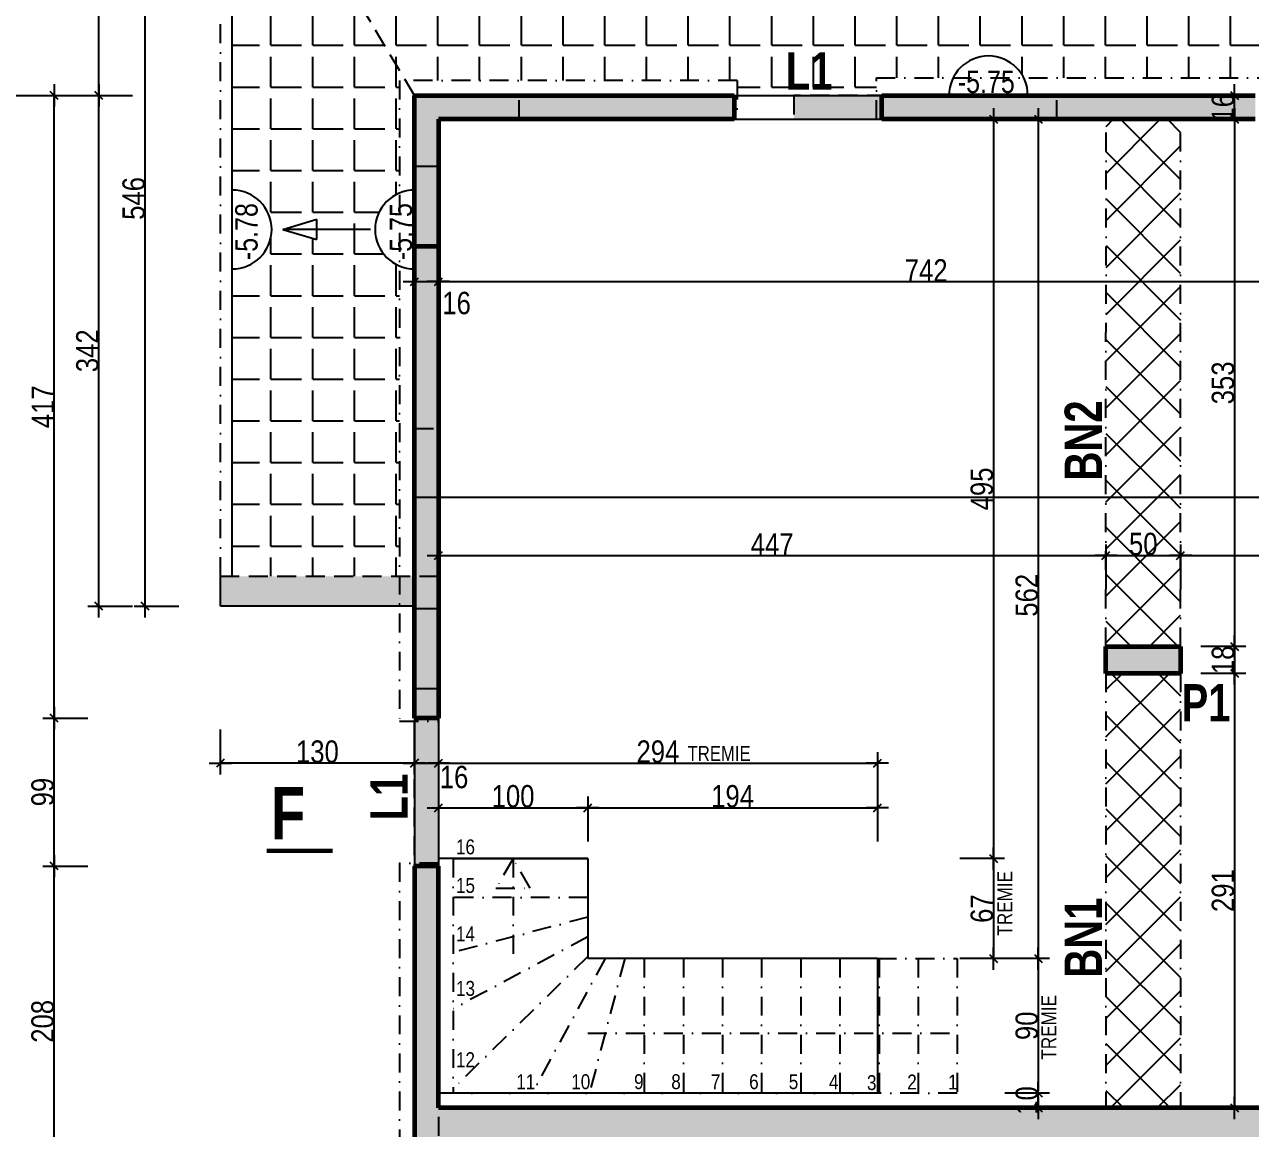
# Model space of a CAD drawing. Header units: centimetres. Extents: x 16433 to 114398, y -50094 to -12305.
# Drawn here: x 54933 to 55754, y -35315 to -34576 of the extents above; entities that cross this region are included whole.
import ezdxf
from ezdxf.enums import TextEntityAlignment as Align

# ---------------------------------------------------------------- set-up
doc = ezdxf.new("R2010")
doc.units = ezdxf.units.CM
doc.header["$LTSCALE"] = 0.5
doc.linetypes.add('CACHEX2', pattern=[19.05, 12.7, -6.35])
doc.linetypes.add('TIRETPTX2', pattern=[50.8, 25.4, -12.7, 0, -12.7])
doc.layers.get('DEFPOINTS').update_dxf_attribs({"linetype": 'CONTINUOUS'})
for name, color, linetype in [('01_cote_gen', 4, 'CONTINUOUS'), ('01_escalier int.', 2, 'TIRETPTX2'), ('01_isolant ext', 2, 'TIRETPTX2'), ('01_linteaux', 2, 'CONTINUOUS'), ('01_murs_sup', 2, 'CACHEX2'), ('01_poch_BN', 9, 'CONTINUOUS'), ('01_poch_murs', 253, 'CONTINUOUS'), ('01_poch_poteaux', 250, 'CONTINUOUS'), ('01_resv', 32, 'CONTINUOUS'), ('01_texte', 230, 'CONTINUOUS'), ('AA_COTES', 2, 'CONTINUOUS')]:
    doc.layers.add(name, color=color, linetype=linetype)
doc.layers.add('01_murs_coup', color=5, linetype='CONTINUOUS', lineweight=60)
doc.styles.add('ARIAL NA', font='ARIALN.TTF')
doc.styles.add('impact', font='impact.ttf')
doc.styles.add('MATTE_TXT', font='arial.ttf')
doc.styles.add('STYLE2', font='ARIALN.TTF')
doc.dimstyles.new('JB50', dxfattribs={"dimscale": 0.1, "dimtxt": 150, "dimasz": 15, "dimexe": 0.1, "dimexo": 0.1, "dimgap": 0.09, "dimtad": 1, "dimdec": 1, "dimdsep": 46, "dimtxsty": 'STYLE2', "dimblk1": 'BOND_G', "dimblk2": 'BOND_D', "dimsah": 1, "dimcen": 1.5, "dimdle": 0.01, "dimse1": 1, "dimse2": 1, "dimclrd": 4, "dimclre": 2, "dimclrt": 6, "dimazin": 2, "dimtfac": 2.333333, "dimtdec": 1, "dimtix": 1, "dimtmove": 2, "dimatfit": 3, "dimldrblk": 'BOND_G', "dimfxl": 1, "dimtolj": 1, "dimtzin": 0, "dimarcsym": 0})
pattern_1 = [(135, (10416.925, 1704.3274), (-11.2253202, 9e-16), [7.9375, -7.9375])]

# ---------------------------------------------------------------- blocks, each defined once
blk = doc.blocks.new('BOND_G')
at = {"layer": 'AA_COTES', "color": 0}
for p, q in [((0, -5), (0, 15)), ((5, 0), (-5, 0)), ((1.77, 1.77), (-1.77, -1.77))]:
    blk.add_line(p, q, dxfattribs=at)
blk = doc.blocks.new('BOND_D')
at = {"layer": 'AA_COTES', "color": 0}
for p, q in [((5, 0), (-5, 0)), ((-1.77, -1.77), (1.77, 1.77)), ((0, 5), (0, -15))]:
    blk.add_line(p, q, dxfattribs=at)
blk = doc.blocks.new('*D3170')
at = {"layer": '01_cote_gen', "color": 4, "lineweight": -2, "transparency": 16777216}
blk.add_line((55195.3, -34747.96), (55208.3, -34747.96), dxfattribs=at)
at = {"layer": 'DEFPOINTS', "color": 0}
for p in [(55193.8, -34658.2), (55209.8, -34658.2), (55209.8, -34747.96)]:
    blk.add_point(p, dxfattribs=at)
at = {"layer": '01_cote_gen', "color": 4, "lineweight": -2, "transparency": 16777216, "xscale": 1.5, "yscale": 1.5, "zscale": 1.5, "rotation": 180}
blk.add_blockref('BOND_G', (55193.8, -34747.96), dxfattribs=at)
at = {"layer": '01_cote_gen', "color": 4, "lineweight": -2, "transparency": 16777216, "xscale": 1.5, "yscale": 1.5, "zscale": 1.5}
blk.add_blockref('BOND_D', (55209.8, -34747.96), dxfattribs=at)
at = {"layer": '01_cote_gen', "color": 6, "transparency": 16777216, "insert": (55222, -34762.36), "char_height": 15, "attachment_point": 5, "style": 'STYLE2'}
blk.add_mtext('\\A1;16', dxfattribs=at)
blk = doc.blocks.new('*D3173')
at = {"layer": '01_cote_gen', "color": 4, "lineweight": -2, "transparency": 16777216}
blk.add_line((55211.3, -34747.96), (55950.3, -34747.96), dxfattribs=at)
at = {"layer": 'DEFPOINTS', "color": 0}
for p in [(55951.8, -34747.96), (55209.8, -34784.25), (55951.8, -34784.25)]:
    blk.add_point(p, dxfattribs=at)
at = {"layer": '01_cote_gen', "color": 4, "lineweight": -2, "transparency": 16777216, "xscale": 1.5, "yscale": 1.5, "zscale": 1.5, "rotation": 180}
blk.add_blockref('BOND_G', (55209.8, -34747.96), dxfattribs=at)
at = {"layer": '01_cote_gen', "color": 4, "lineweight": -2, "transparency": 16777216, "xscale": 1.5, "yscale": 1.5, "zscale": 1.5}
blk.add_blockref('BOND_D', (55951.8, -34747.96), dxfattribs=at)
at = {"layer": '01_cote_gen', "color": 6, "transparency": 16777216, "insert": (55536.44, -34740.42), "char_height": 15, "attachment_point": 5, "style": 'STYLE2'}
blk.add_mtext('\\A1;742', dxfattribs=at)
blk = doc.blocks.new('*D3185')
at = {"layer": '01_cote_gen', "color": 4, "lineweight": -2, "transparency": 16777216}
blk.add_line((54952.49, -35345.76), (54952.49, -35140.73), dxfattribs=at)
at = {"layer": 'DEFPOINTS', "color": 0}
for p in [(54952.49, -35139.23), (54976.99, -35139.23), (54976.99, -35347.26)]:
    blk.add_point(p, dxfattribs=at)
at = {"layer": '01_cote_gen', "color": 4, "lineweight": -2, "transparency": 16777216, "xscale": 1.5, "yscale": 1.5, "zscale": 1.5}
for name, p, rotation in [('BOND_D', (54952.49, -35139.23), 90), ('BOND_G', (54952.49, -35347.26), 270)]:
    blk.add_blockref(name, p, dxfattribs=dict(at, rotation=rotation))
at = {"layer": '01_cote_gen', "color": 6, "transparency": 16777216, "insert": (54944.83, -35243.24), "char_height": 15, "attachment_point": 5, "rotation": 90, "style": 'STYLE2'}
blk.add_mtext('\\A1;208', dxfattribs=at)
blk = doc.blocks.new('*D3186')
at = {"layer": '01_cote_gen', "color": 4, "lineweight": -2, "transparency": 16777216}
blk.add_line((54952.49, -35137.73), (54952.49, -35041.73), dxfattribs=at)
at = {"layer": 'DEFPOINTS', "color": 0}
for p in [(54952.49, -35040.23), (54974.99, -35040.23), (54974.99, -35139.23)]:
    blk.add_point(p, dxfattribs=at)
at = {"layer": '01_cote_gen', "color": 4, "lineweight": -2, "transparency": 16777216, "xscale": 1.5, "yscale": 1.5, "zscale": 1.5}
for name, p, rotation in [('BOND_D', (54952.49, -35040.23), 90), ('BOND_G', (54952.49, -35139.23), 270)]:
    blk.add_blockref(name, p, dxfattribs=dict(at, rotation=rotation))
at = {"layer": '01_cote_gen', "color": 6, "transparency": 16777216, "insert": (54944.83, -35089.73), "char_height": 15, "attachment_point": 5, "rotation": 90, "style": 'STYLE2'}
blk.add_mtext('\\A1;99', dxfattribs=at)
blk = doc.blocks.new('*D3187')
at = {"layer": '01_cote_gen', "color": 4, "lineweight": -2, "transparency": 16777216}
blk.add_line((54952.49, -35038.73), (54952.49, -34624.73), dxfattribs=at)
at = {"layer": 'DEFPOINTS', "color": 0}
for p in [(54952.49, -34623.23), (54956.23, -34623.23), (54974.99, -35040.23)]:
    blk.add_point(p, dxfattribs=at)
at = {"layer": '01_cote_gen', "color": 4, "lineweight": -2, "transparency": 16777216, "xscale": 1.5, "yscale": 1.5, "zscale": 1.5}
for name, p, rotation in [('BOND_D', (54952.49, -34623.23), 90), ('BOND_G', (54952.49, -35040.23), 270)]:
    blk.add_blockref(name, p, dxfattribs=dict(at, rotation=rotation))
at = {"layer": '01_cote_gen', "color": 6, "transparency": 16777216, "insert": (54944.96, -34831.73), "char_height": 15, "attachment_point": 5, "rotation": 90, "style": 'STYLE2'}
blk.add_mtext('\\A1;417', dxfattribs=at)
blk = doc.blocks.new('*D3188')
at = {"layer": '01_cote_gen', "color": 4, "lineweight": -2, "transparency": 16777216}
blk.add_line((54923.26, -35644.73), (54923.26, -34624.73), dxfattribs=at)
at = {"layer": 'DEFPOINTS', "color": 0}
for p in [(54923.26, -34623.23), (54948.23, -34623.23), (54966.99, -35646.23)]:
    blk.add_point(p, dxfattribs=at)
at = {"layer": '01_cote_gen', "color": 4, "lineweight": -2, "transparency": 16777216, "xscale": 1.5, "yscale": 1.5, "zscale": 1.5}
for name, p, rotation in [('BOND_D', (54923.26, -34623.23), 90), ('BOND_G', (54923.26, -35646.23), 270)]:
    blk.add_blockref(name, p, dxfattribs=dict(at, rotation=rotation))
at = {"layer": '01_cote_gen', "color": 6, "transparency": 16777216, "insert": (54915.59, -35134.73), "char_height": 15, "attachment_point": 5, "rotation": 90, "style": 'STYLE2'}
blk.add_mtext('\\A1;1023', dxfattribs=at)
blk = doc.blocks.new('*D3195')
at = {"layer": '01_cote_gen', "color": 4, "lineweight": -2, "transparency": 16777216}
blk.add_line((55211.3, -34931.38), (55655.3, -34931.38), dxfattribs=at)
at = {"layer": 'DEFPOINTS', "color": 0}
for p in [(55209.8, -34934.27), (55656.8, -34931.38), (55656.8, -34992.22)]:
    blk.add_point(p, dxfattribs=at)
at = {"layer": '01_cote_gen', "color": 4, "lineweight": -2, "transparency": 16777216, "xscale": 1.5, "yscale": 1.5, "zscale": 1.5, "rotation": 180}
blk.add_blockref('BOND_G', (55209.8, -34931.38), dxfattribs=at)
at = {"layer": '01_cote_gen', "color": 4, "lineweight": -2, "transparency": 16777216, "xscale": 1.5, "yscale": 1.5, "zscale": 1.5}
blk.add_blockref('BOND_D', (55656.8, -34931.38), dxfattribs=at)
at = {"layer": '01_cote_gen', "color": 6, "transparency": 16777216, "insert": (55433.3, -34923.87), "char_height": 15, "attachment_point": 5, "style": 'STYLE2'}
blk.add_mtext('\\A1;447', dxfattribs=at)
blk = doc.blocks.new('*D3196')
at = {"layer": '01_cote_gen', "color": 4, "lineweight": -2, "transparency": 16777216}
blk.add_line((55658.3, -34931.38), (55705.3, -34931.38), dxfattribs=at)
at = {"layer": 'DEFPOINTS', "color": 0}
for p in [(55656.8, -34938.88), (55706.8, -34931.38), (55706.8, -34992.22)]:
    blk.add_point(p, dxfattribs=at)
at = {"layer": '01_cote_gen', "color": 4, "lineweight": -2, "transparency": 16777216, "xscale": 1.5, "yscale": 1.5, "zscale": 1.5, "rotation": 180}
blk.add_blockref('BOND_G', (55656.8, -34931.38), dxfattribs=at)
at = {"layer": '01_cote_gen', "color": 4, "lineweight": -2, "transparency": 16777216, "xscale": 1.5, "yscale": 1.5, "zscale": 1.5}
blk.add_blockref('BOND_D', (55706.8, -34931.38), dxfattribs=at)
at = {"layer": '01_cote_gen', "color": 6, "transparency": 16777216, "insert": (55681.8, -34923.71), "char_height": 15, "attachment_point": 5, "style": 'STYLE2'}
blk.add_mtext('\\A1;50', dxfattribs=at)
blk = doc.blocks.new('*D3197')
at = {"layer": '01_cote_gen', "color": 4, "lineweight": -2, "transparency": 16777216}
blk.add_line((55708.3, -34931.38), (55950.3, -34931.38), dxfattribs=at)
at = {"layer": 'DEFPOINTS', "color": 0}
for p in [(55951.8, -34931.38), (55706.8, -34953.88), (55951.8, -34953.88)]:
    blk.add_point(p, dxfattribs=at)
at = {"layer": '01_cote_gen', "color": 4, "lineweight": -2, "transparency": 16777216, "xscale": 1.5, "yscale": 1.5, "zscale": 1.5, "rotation": 180}
blk.add_blockref('BOND_G', (55706.8, -34931.38), dxfattribs=at)
at = {"layer": '01_cote_gen', "color": 4, "lineweight": -2, "transparency": 16777216, "xscale": 1.5, "yscale": 1.5, "zscale": 1.5}
blk.add_blockref('BOND_D', (55951.8, -34931.38), dxfattribs=at)
at = {"layer": '01_cote_gen', "color": 6, "transparency": 16777216, "insert": (55829.3, -34923.71), "char_height": 15, "attachment_point": 5, "style": 'STYLE2'}
blk.add_mtext('\\A1;245', dxfattribs=at)
blk = doc.blocks.new('*D3201')
at = {"layer": '01_cote_gen', "color": 4, "lineweight": -2, "transparency": 16777216}
blk.add_line((55742.91, -34640.73), (55742.91, -34990.72), dxfattribs=at)
at = {"layer": 'DEFPOINTS', "color": 0}
for p in [(55721.44, -34639.23), (55706.8, -34992.22), (55742.91, -34992.22)]:
    blk.add_point(p, dxfattribs=at)
at = {"layer": '01_cote_gen', "color": 4, "lineweight": -2, "transparency": 16777216, "xscale": 1.5, "yscale": 1.5, "zscale": 1.5}
for name, p, rotation in [('BOND_G', (55742.91, -34639.23), 90), ('BOND_D', (55742.91, -34992.22), 270)]:
    blk.add_blockref(name, p, dxfattribs=dict(at, rotation=rotation))
at = {"layer": '01_cote_gen', "color": 6, "transparency": 16777216, "insert": (55735.24, -34815.73), "char_height": 15, "attachment_point": 5, "rotation": 90, "style": 'STYLE2'}
blk.add_mtext('\\A1;353', dxfattribs=at)
blk = doc.blocks.new('*D3202')
at = {"layer": '01_cote_gen', "color": 4, "lineweight": -2, "transparency": 16777216}
blk.add_line((55742.91, -34993.72), (55742.91, -35008.72), dxfattribs=at)
at = {"layer": 'DEFPOINTS', "color": 0}
for p in [(55720.41, -34992.22), (55706.8, -35010.22), (55742.91, -35010.22)]:
    blk.add_point(p, dxfattribs=at)
at = {"layer": '01_cote_gen', "color": 4, "lineweight": -2, "transparency": 16777216, "xscale": 1.5, "yscale": 1.5, "zscale": 1.5}
for name, p, rotation in [('BOND_G', (55742.91, -34992.22), 90), ('BOND_D', (55742.91, -35010.22), 270)]:
    blk.add_blockref(name, p, dxfattribs=dict(at, rotation=rotation))
at = {"layer": '01_cote_gen', "color": 6, "transparency": 16777216, "insert": (55735.24, -35001.22), "char_height": 15, "attachment_point": 5, "rotation": 90, "style": 'STYLE2'}
blk.add_mtext('\\A1;18', dxfattribs=at)
blk = doc.blocks.new('*D3203')
at = {"layer": '01_cote_gen', "color": 4, "lineweight": -2, "transparency": 16777216}
blk.add_line((55742.91, -35011.72), (55742.91, -35299.73), dxfattribs=at)
at = {"layer": 'DEFPOINTS', "color": 0}
for p in [(55706.8, -35010.22), (55706.8, -35301.23), (55742.91, -35301.23)]:
    blk.add_point(p, dxfattribs=at)
at = {"layer": '01_cote_gen', "color": 4, "lineweight": -2, "transparency": 16777216, "xscale": 1.5, "yscale": 1.5, "zscale": 1.5}
for name, p, rotation in [('BOND_G', (55742.91, -35010.22), 90), ('BOND_D', (55742.91, -35301.23), 270)]:
    blk.add_blockref(name, p, dxfattribs=dict(at, rotation=rotation))
at = {"layer": '01_cote_gen', "color": 6, "transparency": 16777216, "insert": (55735.24, -35155.73), "char_height": 15, "attachment_point": 5, "rotation": 90, "style": 'STYLE2'}
blk.add_mtext('\\A1;291', dxfattribs=at)
blk = doc.blocks.new('*D3434')
at = {"layer": '01_cote_gen', "color": 4, "lineweight": -2, "transparency": 16777216}
blk.add_line((55013.51, -34963.73), (55013.51, -34420.73), dxfattribs=at)
at = {"layer": 'DEFPOINTS', "color": 0}
for p in [(55013.51, -34419.23), (55079.29, -34419.23), (55071.29, -34965.23)]:
    blk.add_point(p, dxfattribs=at)
at = {"layer": '01_cote_gen', "color": 4, "lineweight": -2, "transparency": 16777216, "xscale": 1.5, "yscale": 1.5, "zscale": 1.5}
for name, p, rotation in [('BOND_D', (55013.51, -34419.23), 90), ('BOND_G', (55013.51, -34965.23), 270)]:
    blk.add_blockref(name, p, dxfattribs=dict(at, rotation=rotation))
at = {"layer": '01_cote_gen', "color": 6, "transparency": 16777216, "insert": (55005.84, -34692.23), "char_height": 15, "attachment_point": 5, "rotation": 90, "style": 'STYLE2'}
blk.add_mtext('\\A1;546', dxfattribs=at)
blk = doc.blocks.new('*D3435')
at = {"layer": '01_cote_gen', "color": 4, "lineweight": -2, "transparency": 16777216}
blk.add_line((54982.49, -34963.73), (54982.49, -34624.73), dxfattribs=at)
at = {"layer": 'DEFPOINTS', "color": 0}
for p in [(54982.49, -34623.23), (55013.51, -34623.23), (55009.64, -34965.23)]:
    blk.add_point(p, dxfattribs=at)
at = {"layer": '01_cote_gen', "color": 4, "lineweight": -2, "transparency": 16777216, "xscale": 1.5, "yscale": 1.5, "zscale": 1.5}
for name, p, rotation in [('BOND_D', (54982.49, -34623.23), 90), ('BOND_G', (54982.49, -34965.23), 270)]:
    blk.add_blockref(name, p, dxfattribs=dict(at, rotation=rotation))
at = {"layer": '01_cote_gen', "color": 6, "transparency": 16777216, "insert": (54974.83, -34794.23), "char_height": 15, "attachment_point": 5, "rotation": 90, "style": 'STYLE2'}
blk.add_mtext('\\A1;342', dxfattribs=at)
blk = doc.blocks.new('*D3436')
at = {"layer": '01_cote_gen', "color": 4, "lineweight": -2, "transparency": 16777216}
blk.add_line((54982.49, -34621.73), (54982.49, -34420.73), dxfattribs=at)
at = {"layer": 'DEFPOINTS', "color": 0}
for p in [(54982.49, -34419.23), (55036.01, -34419.23), (54989.99, -34623.23)]:
    blk.add_point(p, dxfattribs=at)
at = {"layer": '01_cote_gen', "color": 4, "lineweight": -2, "transparency": 16777216, "xscale": 1.5, "yscale": 1.5, "zscale": 1.5}
for name, p, rotation in [('BOND_D', (54982.49, -34419.23), 90), ('BOND_G', (54982.49, -34623.23), 270)]:
    blk.add_blockref(name, p, dxfattribs=dict(at, rotation=rotation))
at = {"layer": '01_cote_gen', "color": 6, "transparency": 16777216, "insert": (54974.83, -34521.23), "char_height": 15, "attachment_point": 5, "rotation": 90, "style": 'STYLE2'}
blk.add_mtext('\\A1;204', dxfattribs=at)
blk = doc.blocks.new('*D3543')
at = {"layer": '01_cote_gen', "color": 4, "lineweight": -2, "transparency": 16777216}
for p, q in [((55742.91, -34621.73), (55742.91, -34620.23)), ((55742.91, -34639.23), (55742.91, -34623.23)), ((55742.91, -34640.73), (55742.91, -34642.23))]:
    blk.add_line(p, q, dxfattribs=at)
at = {"layer": 'DEFPOINTS', "color": 0}
for p in [(55742.91, -34623.23), (55750.41, -34623.23), (55750.41, -34639.23)]:
    blk.add_point(p, dxfattribs=at)
at = {"layer": '01_cote_gen', "color": 4, "lineweight": -2, "transparency": 16777216, "xscale": 1.5, "yscale": 1.5, "zscale": 1.5}
for name, p, rotation in [('BOND_D', (55742.91, -34623.23), 270), ('BOND_G', (55742.91, -34639.23), 90)]:
    blk.add_blockref(name, p, dxfattribs=dict(at, rotation=rotation))
at = {"layer": '01_cote_gen', "color": 6, "transparency": 16777216, "insert": (55735.24, -34631.23), "char_height": 15, "attachment_point": 5, "rotation": 90, "style": 'STYLE2'}
blk.add_mtext('\\A1;16', dxfattribs=at)
blk = doc.blocks.new('*D3590')
at = {"layer": '01_cote_gen', "color": 4, "lineweight": -2, "ltscale": 2, "transparency": 16777216}
blk.add_line((55611.53, -34640.73), (55611.53, -35199.73), dxfattribs=at)
at = {"layer": 'DEFPOINTS', "color": 0, "ltscale": 2}
for p in [(55578.55, -34639.23), (55557.26, -35201.23), (55611.53, -35201.23)]:
    blk.add_point(p, dxfattribs=at)
at = {"layer": '01_cote_gen', "color": 4, "lineweight": -2, "ltscale": 2, "transparency": 16777216, "xscale": 1.5, "yscale": 1.5, "zscale": 1.5}
for name, p, rotation in [('BOND_G', (55611.53, -34639.23), 90), ('BOND_D', (55611.53, -35201.23), 270)]:
    blk.add_blockref(name, p, dxfattribs=dict(at, rotation=rotation))
at = {"layer": '01_cote_gen', "color": 6, "ltscale": 2, "transparency": 16777216, "insert": (55603.86, -34957.95), "char_height": 15, "attachment_point": 5, "rotation": 90, "style": 'STYLE2'}
blk.add_mtext('\\A1;562', dxfattribs=at)
blk = doc.blocks.new('*D3591')
at = {"layer": '01_cote_gen', "color": 4, "lineweight": -2, "ltscale": 2, "transparency": 16777216}
blk.add_line((55611.53, -35202.73), (55611.53, -35289.73), dxfattribs=at)
at = {"layer": 'DEFPOINTS', "color": 0, "ltscale": 2}
for p in [(55594.91, -35201.23), (55557.26, -35291.23), (55611.53, -35291.23)]:
    blk.add_point(p, dxfattribs=at)
at = {"layer": '01_cote_gen', "color": 4, "lineweight": -2, "ltscale": 2, "transparency": 16777216, "xscale": 1.5, "yscale": 1.5, "zscale": 1.5}
for name, p, rotation in [('BOND_G', (55611.53, -35201.23), 90), ('BOND_D', (55611.53, -35291.23), 270)]:
    blk.add_blockref(name, p, dxfattribs=dict(at, rotation=rotation))
at = {"layer": '01_cote_gen', "color": 6, "ltscale": 2, "transparency": 16777216, "insert": (55603.86, -35246.23), "char_height": 15, "attachment_point": 5, "rotation": 90, "style": 'STYLE2'}
blk.add_mtext('\\A1;90', dxfattribs=at)
blk = doc.blocks.new('*D3592')
at = {"layer": '01_cote_gen', "color": 4, "lineweight": -2, "ltscale": 2, "transparency": 16777216}
blk.add_line((55211.3, -35100.3), (55308.3, -35100.3), dxfattribs=at)
at = {"layer": 'DEFPOINTS', "color": 0, "ltscale": 2}
for p in [(55309.8, -35100.3), (55209.8, -35110.03), (55309.8, -35134.27)]:
    blk.add_point(p, dxfattribs=at)
at = {"layer": '01_cote_gen', "color": 4, "lineweight": -2, "ltscale": 2, "transparency": 16777216, "xscale": 1.5, "yscale": 1.5, "zscale": 1.5, "rotation": 180}
blk.add_blockref('BOND_G', (55209.8, -35100.3), dxfattribs=at)
at = {"layer": '01_cote_gen', "color": 4, "lineweight": -2, "ltscale": 2, "transparency": 16777216, "xscale": 1.5, "yscale": 1.5, "zscale": 1.5}
blk.add_blockref('BOND_D', (55309.8, -35100.3), dxfattribs=at)
at = {"layer": '01_cote_gen', "color": 6, "ltscale": 2, "transparency": 16777216, "insert": (55259.8, -35092.64), "char_height": 15, "attachment_point": 5, "style": 'STYLE2'}
blk.add_mtext('\\A1;100', dxfattribs=at)
blk = doc.blocks.new('*D3593')
at = {"layer": '01_cote_gen', "color": 4, "lineweight": -2, "ltscale": 2, "transparency": 16777216}
blk.add_line((55311.3, -35100.3), (55502.3, -35100.3), dxfattribs=at)
at = {"layer": 'DEFPOINTS', "color": 0, "ltscale": 2}
for p in [(55503.8, -35100.3), (55309.8, -35107.8), (55503.8, -35201.23)]:
    blk.add_point(p, dxfattribs=at)
at = {"layer": '01_cote_gen', "color": 4, "lineweight": -2, "ltscale": 2, "transparency": 16777216, "xscale": 1.5, "yscale": 1.5, "zscale": 1.5, "rotation": 180}
blk.add_blockref('BOND_G', (55309.8, -35100.3), dxfattribs=at)
at = {"layer": '01_cote_gen', "color": 4, "lineweight": -2, "ltscale": 2, "transparency": 16777216, "xscale": 1.5, "yscale": 1.5, "zscale": 1.5}
blk.add_blockref('BOND_D', (55503.8, -35100.3), dxfattribs=at)
at = {"layer": '01_cote_gen', "color": 6, "ltscale": 2, "transparency": 16777216, "insert": (55406.8, -35092.64), "char_height": 15, "attachment_point": 5, "style": 'STYLE2'}
blk.add_mtext('\\A1;194', dxfattribs=at)
blk = doc.blocks.new('*D3594')
at = {"layer": '01_cote_gen', "color": 4, "lineweight": -2, "ltscale": 2, "transparency": 16777216}
blk.add_line((55211.3, -35070.42), (55502.3, -35070.42), dxfattribs=at)
at = {"layer": 'DEFPOINTS', "color": 0, "ltscale": 2}
for p in [(55503.8, -35070.42), (55209.8, -35111.42), (55503.8, -35114.9)]:
    blk.add_point(p, dxfattribs=at)
at = {"layer": '01_cote_gen', "color": 4, "lineweight": -2, "ltscale": 2, "transparency": 16777216, "xscale": 1.5, "yscale": 1.5, "zscale": 1.5, "rotation": 180}
blk.add_blockref('BOND_G', (55209.8, -35070.42), dxfattribs=at)
at = {"layer": '01_cote_gen', "color": 4, "lineweight": -2, "ltscale": 2, "transparency": 16777216, "xscale": 1.5, "yscale": 1.5, "zscale": 1.5}
blk.add_blockref('BOND_D', (55503.8, -35070.42), dxfattribs=at)
at = {"layer": '01_cote_gen', "color": 6, "ltscale": 2, "transparency": 16777216, "insert": (55356.8, -35062.75), "char_height": 15, "attachment_point": 5, "style": 'STYLE2'}
blk.add_mtext('\\A1;294', dxfattribs=at)
blk = doc.blocks.new('*D3595')
at = {"layer": '01_cote_gen', "color": 4, "lineweight": -2, "ltscale": 2, "transparency": 16777216}
for p, q in [((55611.53, -35289.73), (55611.53, -35288.23)), ((55611.53, -35301.23), (55611.53, -35291.23)), ((55611.53, -35302.73), (55611.53, -35304.23))]:
    blk.add_line(p, q, dxfattribs=at)
at = {"layer": 'DEFPOINTS', "color": 0, "ltscale": 2}
for p in [(55594.7, -35291.23), (55611.53, -35291.23), (55594.7, -35301.23)]:
    blk.add_point(p, dxfattribs=at)
at = {"layer": '01_cote_gen', "color": 4, "lineweight": -2, "ltscale": 2, "transparency": 16777216, "xscale": 1.5, "yscale": 1.5, "zscale": 1.5}
for name, p, rotation in [('BOND_D', (55611.53, -35291.23), 270), ('BOND_G', (55611.53, -35301.23), 90)]:
    blk.add_blockref(name, p, dxfattribs=dict(at, rotation=rotation))
at = {"layer": '01_cote_gen', "color": 6, "ltscale": 2, "transparency": 16777216, "insert": (55603.86, -35296.23), "char_height": 15, "attachment_point": 5, "rotation": 90, "style": 'STYLE2'}
blk.add_mtext('\\A1;10', dxfattribs=at)
blk = doc.blocks.new('*D3596')
at = {"layer": '01_cote_gen', "color": 4, "lineweight": -2, "ltscale": 2, "transparency": 16777216}
blk.add_line((55581.44, -35135.77), (55581.44, -35199.73), dxfattribs=at)
at = {"layer": 'DEFPOINTS', "color": 0, "ltscale": 2}
for p in [(55309.8, -35134.27), (55326.89, -35201.23), (55581.44, -35201.23)]:
    blk.add_point(p, dxfattribs=at)
at = {"layer": '01_cote_gen', "color": 4, "lineweight": -2, "ltscale": 2, "transparency": 16777216, "xscale": 1.5, "yscale": 1.5, "zscale": 1.5}
for name, p, rotation in [('BOND_G', (55581.44, -35134.27), 90), ('BOND_D', (55581.44, -35201.23), 270)]:
    blk.add_blockref(name, p, dxfattribs=dict(at, rotation=rotation))
at = {"layer": '01_cote_gen', "color": 6, "ltscale": 2, "transparency": 16777216, "insert": (55573.77, -35167.75), "char_height": 15, "attachment_point": 5, "rotation": 90, "style": 'STYLE2'}
blk.add_mtext('\\A1;67', dxfattribs=at)
blk = doc.blocks.new('*D3597')
at = {"layer": '01_cote_gen', "color": 4, "lineweight": -2, "ltscale": 2, "transparency": 16777216}
blk.add_line((55581.44, -34640.73), (55581.44, -35132.77), dxfattribs=at)
at = {"layer": 'DEFPOINTS', "color": 0, "ltscale": 2}
for p in [(55570.41, -34639.23), (55558.94, -35134.27), (55581.44, -35134.27)]:
    blk.add_point(p, dxfattribs=at)
at = {"layer": '01_cote_gen', "color": 4, "lineweight": -2, "ltscale": 2, "transparency": 16777216, "xscale": 1.5, "yscale": 1.5, "zscale": 1.5}
for name, p, rotation in [('BOND_G', (55581.44, -34639.23), 90), ('BOND_D', (55581.44, -35134.27), 270)]:
    blk.add_blockref(name, p, dxfattribs=dict(at, rotation=rotation))
at = {"layer": '01_cote_gen', "color": 6, "ltscale": 2, "transparency": 16777216, "insert": (55573.77, -34886.75), "char_height": 15, "attachment_point": 5, "rotation": 90, "style": 'STYLE2'}
blk.add_mtext('\\A1;495', dxfattribs=at)
blk = doc.blocks.new('*D3799')
at = {"layer": '01_cote_gen', "color": 4, "lineweight": -2, "ltscale": 2, "transparency": 16777216}
blk.add_line((55195.3, -35070.42), (55208.3, -35070.42), dxfattribs=at)
at = {"layer": 'DEFPOINTS', "color": 0, "ltscale": 2}
for p in [(55193.8, -35074.5), (55209.8, -35070.42), (55209.8, -35077.92)]:
    blk.add_point(p, dxfattribs=at)
at = {"layer": '01_cote_gen', "color": 4, "lineweight": -2, "ltscale": 2, "transparency": 16777216, "xscale": 1.5, "yscale": 1.5, "zscale": 1.5, "rotation": 180}
blk.add_blockref('BOND_G', (55193.8, -35070.42), dxfattribs=at)
at = {"layer": '01_cote_gen', "color": 4, "lineweight": -2, "ltscale": 2, "transparency": 16777216, "xscale": 1.5, "yscale": 1.5, "zscale": 1.5}
blk.add_blockref('BOND_D', (55209.8, -35070.42), dxfattribs=at)
at = {"layer": '01_cote_gen', "color": 6, "ltscale": 2, "transparency": 16777216, "insert": (55220.3, -35079.75), "char_height": 15, "attachment_point": 5, "style": 'STYLE2'}
blk.add_mtext('\\A1;16', dxfattribs=at)
blk = doc.blocks.new('*D3800')
at = {"layer": '01_cote_gen', "color": 4, "lineweight": -2, "ltscale": 2, "transparency": 16777216}
blk.add_line((55192.29, -35070.42), (55065.28, -35070.42), dxfattribs=at)
at = {"layer": 'DEFPOINTS', "color": 0, "ltscale": 2}
for p in [(55063.78, -34965.23), (55193.79, -34965.23), (55063.78, -35070.42)]:
    blk.add_point(p, dxfattribs=at)
at = {"layer": '01_cote_gen', "color": 4, "lineweight": -2, "ltscale": 2, "transparency": 16777216, "xscale": 1.5, "yscale": 1.5, "zscale": 1.5, "rotation": 180}
blk.add_blockref('BOND_D', (55063.78, -35070.42), dxfattribs=at)
at = {"layer": '01_cote_gen', "color": 4, "lineweight": -2, "ltscale": 2, "transparency": 16777216, "xscale": 1.5, "yscale": 1.5, "zscale": 1.5}
blk.add_blockref('BOND_G', (55193.79, -35070.42), dxfattribs=at)
at = {"layer": '01_cote_gen', "color": 6, "ltscale": 2, "transparency": 16777216, "insert": (55128.78, -35062.75), "char_height": 15, "attachment_point": 5, "style": 'STYLE2'}
blk.add_mtext('\\A1;130', dxfattribs=at)

msp = doc.modelspace()

# ---------------------------------------------------------------- hatches: boundary and pattern name
at = {"layer": '01_murs_sup', "ltscale": 2}
h = msp.add_hatch(dxfattribs=at)
h.set_pattern_fill('DASH', color=256, scale=2.5, angle=135)
h.set_pattern_definition(pattern_1)
h.paths.add_polyline_path([(55969.814, -34639.232), (56342.816, -34639.232), (56342.816, -34411.229), (56322.816, -34411.229), (56322.816, -34623.232), (55807.815, -34623.232), (55807.815, -34639.232), (55951.814, -34639.232), (55951.814, -35102.232), (55880.814, -35102.232), (55880.814, -35265.232), (55898.814, -35265.232), (55898.814, -35120.232), (56022.81, -35120.232), (56022.81, -35198.237), (56040.81, -35198.236), (56040.81, -35102.231), (55969.814, -35102.232)])
h.paths.add_polyline_path([(56727.809, -34623.232), (56528.81, -34623.232), (56528.81, -34639.232), (56711.809, -34639.232), (56711.809, -34826.229), (56727.809, -34826.229)])
h.paths.add_polyline_path([(55623.811, -34623.232), (55447.815, -34623.232), (55447.815, -34639.232), (55623.811, -34639.232)])
h.paths.add_polyline_path([(55209.811, -34639.232), (55263.811, -34639.232), (55263.811, -34623.232), (55193.811, -34623.232), (55193.811, -34846.231), (55209.811, -34846.231)])
h = msp.add_hatch(dxfattribs=at)
h.set_pattern_fill('DASH', color=256, scale=2.5, angle=135)
h.set_pattern_definition(pattern_1)
h.paths.add_polyline_path([(56727.809, -35120.229), (56949.808, -35120.229), (56949.808, -35100.229), (56711.809, -35100.229), (56711.809, -35552.234), (56040.814, -35552.234), (56040.811, -35300.234), (56022.811, -35300.234), (56022.811, -35740.673), (56040.813, -35740.673), (56040.814, -35570.241), (56711.809, -35570.234), (56711.809, -35575.227), (56727.809, -35575.227)])
h.paths.add_polyline_path([(55898.814, -35367.229), (55880.814, -35367.229), (55880.814, -35628.228), (55209.82, -35628.228), (55209.798, -34945.23), (55063.794, -34945.23), (55063.794, -34965.23), (55193.798, -34965.23), (55193.821, -35646.217), (55421.807, -35646.221), (55421.807, -35665.222), (55437.807, -35665.222), (55437.807, -35646.221), (55880.814, -35646.228), (55880.814, -35740.673), (55898.814, -35740.673)])
at = {"layer": '01_poch_BN', "ltscale": 2}
h = msp.add_hatch(dxfattribs=at)
h.set_pattern_fill('ANGLE', color=256, scale=4)
h.set_pattern_definition([(0, (0, 0), (0, 27.94), [20.32, -7.62]), (90, (0, 0), (-27.94, 2e-15), [20.32, -7.62])])
h.paths.add_polyline_path([(55829.782, -34419.229), (55604.482, -34419.229, -1), (55551.714, -34419.229), (55071.782, -34419.229), (55187.817, -34613.232), (55409.805, -34613.232), (55409.805, -34623.232), (55503.065, -34623.232), (55503.065, -34611.574), (55554.43, -34611.574, -0.6221594), (55601.766, -34611.574), (55760.541, -34611.574), (55760.541, -34623.232), (55829.782, -34623.232)])
h.paths.add_polyline_path([(55571.308, -34504.124), (55578.098, -34481.423), (55584.888, -34504.124)], flags=16)
h.paths.add_polyline_path([(55408.309, -34526.216, -1), (55346.348, -34526.216, -1)], flags=16)
h.paths.add_polyline_path([(55071.782, -34419.229), (55071.782, -34686.629, -1), (55071.782, -34739.396), (55071.782, -34945.23), (55183.777, -34945.23), (55183.791, -34737.424, -0.6708544), (55183.794, -34688.599), (55183.799, -34613.232), (55187.817, -34613.232)])
h.paths.add_polyline_path([(55128.361, -34706.222), (55128.361, -34719.803), (55105.661, -34713.013)], flags=16)
h.paths.add_polyline_path([(55356.808, -34550.585), (55391.17, -34550.585), (55391.17, -34498.085), (55356.808, -34498.085)], flags=24)
h.paths.add_polyline_path([(55782.545, -34626.437), (55819.118, -34626.437), (55819.118, -34588.937), (55782.545, -34588.937)], flags=9)
h.paths.add_polyline_path([(55439.746, -34626.437), (55476.32, -34626.437), (55476.32, -34588.937), (55439.746, -34588.937)], flags=9)
h = msp.add_hatch(dxfattribs=at)
h.set_pattern_fill('ANSI37', color=256, scale=7)
h.paths.add_polyline_path([(55706.824, -34639.232), (55656.871, -34639.232), (55656.822, -34892.306), (55706.809, -34892.306)])
h = msp.add_hatch(dxfattribs=at)
h.set_pattern_fill('ANSI37', color=256, scale=7)
h.paths.add_polyline_path([(55706.809, -34892.306), (55656.822, -34892.306), (55656.802, -34992.221), (55706.802, -34992.224)])
h.paths.add_polyline_path([(55706.801, -35010.223), (55656.799, -35010.234), (55656.799, -35301.232), (55706.783, -35301.232)])
at = {"layer": '01_poch_murs', "ltscale": 2}
h = msp.add_hatch(color=256, dxfattribs=at)
h.dxf.hatch_style = 1
h.paths.add_polyline_path([(55407.818, -34623.232), (55193.811, -34623.232), (55193.811, -35040.23), (55209.811, -35040.23), (55209.811, -34639.232), (55407.818, -34639.232)])
h.paths.add_polyline_path([(55756.789, -34623.232), (55506.818, -34623.232), (55506.818, -34639.232), (55756.789, -34639.232)])
h.paths.add_polyline_path([(56074.778, -34623.232), (55855.778, -34623.232), (55855.778, -34639.232), (55951.814, -34639.232), (55951.814, -35102.236), (55876.839, -35102.236), (55876.839, -35120.236), (55951.814, -35120.236), (55951.814, -35301.232), (55969.814, -35301.232), (55969.814, -35120.236), (56044.814, -35120.236), (56044.814, -35102.236), (55969.814, -35102.236), (55969.814, -34639.232), (56074.778, -34639.232)])
h.paths.add_polyline_path([(56465.818, -34623.232), (56173.803, -34623.232), (56173.803, -34639.232), (56465.818, -34639.232)])
h.paths.add_polyline_path([(56727.822, -34623.232), (56564.828, -34623.232), (56564.828, -34639.232), (56711.822, -34639.232), (56711.822, -34981.186), (56727.822, -34981.186)])
h.paths.add_polyline_path([(56727.822, -35080.186), (56711.822, -35080.186), (56711.822, -35301.232), (55209.811, -35301.232), (55209.811, -35139.23), (55193.811, -35139.23), (55193.811, -35347.26), (55213.811, -35347.26), (55213.811, -35321.232), (56707.822, -35321.232), (56707.822, -35550.199), (56020.822, -35550.199), (56020.822, -35626.232), (55213.811, -35626.232), (55213.778, -35427.26), (55193.811, -35427.26), (55193.811, -35646.232), (56040.813, -35646.232), (56040.814, -35570.199), (56727.822, -35570.199)])
h.paths.add_polyline_path([(57072.304, -35329.237), (56737.836, -35329.287), (56737.822, -35349.237), (57072.304, -35349.237)])
at = {"layer": '01_poch_poteaux', "ltscale": 2}
h = msp.add_hatch(color=256, dxfattribs=at)
h.dxf.hatch_style = 1
h.paths.add_polyline_path([(55706.802, -34992.224), (55656.802, -34992.221), (55656.799, -35010.234), (55706.801, -35010.223)])

# ---------------------------------------------------------------- linework, layer by layer
at = {"layer": '01_cote_gen', "ltscale": 2}
msp.add_line((55193.799, -34892.306), (56711.809, -34892.306), dxfattribs=at)
at = {"layer": '01_escalier int.'}
for p, q in [((55219.799, -35134.272), (55219.799, -35291.232)), ((55259.799, -35134.272), (55248.252, -35154.172)), ((55259.799, -35134.272), (55259.799, -35199.872)), ((55271.346, -35154.172), (55259.799, -35134.272)), ((55309.799, -35160.372), (55219.799, -35160.372)), ((55248.252, -35154.172), (55271.346, -35154.172)), ((55309.799, -35173.482), (55219.799, -35197.044)), ((55309.799, -35186.592), (55219.799, -35234.821)), ((55309.799, -35199.932), (55219.799, -35288.197)), ((55321.439, -35201.232), (55272.633, -35291.232)), ((55334.549, -35201.232), (55310.987, -35291.232)), ((55347.659, -35201.232), (55347.659, -35291.232)), ((55373.859, -35201.232), (55373.859, -35291.232)), ((55400.059, -35201.232), (55400.059, -35291.232)), ((55426.259, -35201.232), (55426.259, -35291.232)), ((55452.459, -35201.232), (55452.459, -35291.232)), ((55478.659, -35201.232), (55478.659, -35291.232)), ((55503.799, -35201.232), (55557.259, -35201.232)), ((55504.859, -35201.232), (55504.859, -35291.232)), ((55531.059, -35201.232), (55531.059, -35291.232)), ((55557.259, -35201.232), (55557.259, -35291.232)), ((55309.799, -35251.172), (55557.035, -35251.172)), ((55557.259, -35291.232), (55219.799, -35291.232))]:
    msp.add_line(p, q, dxfattribs=at)
at = {"layer": '01_isolant ext'}
for p, q in [((55063.782, -34945.23), (55063.782, -34411.229)), ((55183.799, -34613.232), (55183.771, -35042.23)), ((55409.805, -34613.232), (55183.799, -34613.232)), ((55409.805, -34613.232), (55409.805, -34639.232)), ((55503.065, -34639.19), (55503.065, -34611.574)), ((55503.065, -34611.574), (55760.541, -34611.574)), ((55656.802, -34992.221), (55656.871, -34639.232)), ((55706.802, -34992.224), (55706.824, -34639.232)), ((55656.799, -35010.234), (55656.799, -35301.232)), ((55706.801, -35010.223), (55706.783, -35301.232)), ((55183.771, -35042.23), (55209.799, -35042.23)), ((55209.799, -35137.23), (55183.765, -35137.23)), ((55183.765, -35137.23), (55183.765, -35427.26))]:
    msp.add_line(p, q, dxfattribs=at)
at = {"layer": '01_linteaux'}
for p, q in [((55071.782, -34945.23), (55071.782, -34419.229)), ((55407.805, -34623.232), (55506.805, -34623.232)), ((55407.805, -34639.232), (55506.805, -34639.232)), ((55063.782, -34965.23), (55063.782, -34945.23)), ((55193.785, -34965.23), (55063.782, -34965.23)), ((55193.799, -35040.23), (55193.799, -35139.23)), ((55209.799, -35040.23), (55209.799, -35139.23)), ((55309.799, -35134.272), (55209.799, -35134.272)), ((55219.799, -35134.272), (55309.799, -35134.272)), ((55309.799, -35134.272), (55309.799, -35201.232)), ((55503.799, -35201.232), (55309.799, -35201.232)), ((55503.799, -35201.232), (55503.799, -35291.232)), ((55504.859, -35291.232), (55209.799, -35291.232))]:
    msp.add_line(p, q, dxfattribs=at)
at = {"layer": '01_linteaux', "linetype": 'CACHEX2', "ltscale": 2}
for p, q in [((55193.799, -34623.232), (55071.782, -34419.229)), ((55063.782, -34945.23), (55209.785, -34945.23))]:
    msp.add_line(p, q, dxfattribs=at)
at = {"layer": '01_murs_coup'}
for p, q in [((55193.799, -35040.23), (55193.799, -34623.232)), ((55193.799, -34623.232), (55407.805, -34623.232)), ((55407.805, -34623.232), (55407.805, -34639.232)), ((55506.805, -34639.232), (55506.805, -34623.232)), ((55506.805, -34623.232), (55756.777, -34623.232)), ((55209.799, -34639.232), (55209.799, -35040.23)), ((55407.805, -34639.232), (55209.799, -34639.232)), ((55756.777, -34639.232), (55506.805, -34639.232)), ((55193.799, -34724.268), (55209.799, -34724.268)), ((55656.799, -35010.234), (55656.802, -34992.221)), ((55656.802, -34992.221), (55706.802, -34992.224)), ((55706.802, -34992.224), (55706.801, -35010.223)), ((55706.801, -35010.223), (55656.799, -35010.234)), ((55209.799, -35040.23), (55193.799, -35040.23)), ((55209.799, -35139.23), (55193.799, -35139.23)), ((55193.799, -35139.23), (55193.799, -35347.26)), ((55209.799, -35301.232), (55209.799, -35139.23)), ((56711.809, -35301.232), (55209.799, -35301.232))]:
    msp.add_line(p, q, dxfattribs=at)
at = {"layer": '01_murs_sup', "ltscale": 2}
for p, q in [((55263.811, -34623.232), (55193.811, -34623.232)), ((55193.811, -34623.232), (55193.811, -34846.231)), ((55263.811, -34639.232), (55263.811, -34623.232)), ((55623.811, -34623.232), (55447.815, -34623.232)), ((55447.815, -34623.232), (55447.815, -34639.232)), ((55623.811, -34639.232), (55623.811, -34623.232)), ((55209.811, -34846.231), (55209.811, -34639.232)), ((55209.811, -34639.232), (55263.811, -34639.232)), ((55447.815, -34639.232), (55623.811, -34639.232)), ((55193.811, -34846.231), (55209.811, -34846.231)), ((55063.794, -34945.23), (55209.798, -34945.23)), ((55063.794, -34965.23), (55063.794, -34945.23)), ((55209.798, -34945.23), (55209.82, -35628.228)), ((55193.798, -34965.23), (55063.794, -34965.23)), ((55193.821, -35646.217), (55193.798, -34965.23))]:
    msp.add_line(p, q, dxfattribs=at)
at = {"layer": '01_resv'}
for p, q in [((55193.799, -34670.668), (55209.799, -34670.668)), ((55193.799, -34724.268), (55209.799, -34724.268)), ((55193.799, -34966.819), (55209.799, -34966.819)), ((55193.799, -35020.419), (55209.799, -35020.419))]:
    msp.add_line(p, q, dxfattribs=at)
for points in [[(55193.799, -34670.668), (55209.799, -34670.668), (55209.799, -34724.268), (55193.799, -34724.268)], [(55193.799, -34966.819), (55209.799, -34966.819), (55209.799, -35020.419), (55193.799, -35020.419)]]:
    msp.add_solid(points, dxfattribs=at)
at = {"layer": '01_texte'}
for p, q in [((55105.661, -34713.013), (55128.361, -34706.222)), ((55128.361, -34719.803), (55128.361, -34706.222)), ((55164.284, -34713.013), (55105.661, -34713.013)), ((55105.661, -34713.013), (55128.361, -34719.803))]:
    msp.add_line(p, q, dxfattribs=at)
at = {"layer": '01_texte', "const_width": 3}
msp.add_lwpolyline([(55094.835, -35129.053), (55139.087, -35129.053)], dxfattribs=at)
at = {"layer": '01_texte'}
for centre, start, end in [((55578.098, -34623.232), 0, 180), ((55071.782, -34713.013), 270, 90), ((55193.799, -34713.013), 90, 270)]:
    msp.add_arc(centre, 26.384, start, end, dxfattribs=at)

# ---------------------------------------------------------------- texts
at = {"layer": '01_texte', "style": 'impact'}
for s, p in [('L1', (55458.033, -34626.858)), ('P1', (55723.814, -35049.961))]:
    msp.add_text(s, height=25, dxfattribs=at).set_placement(p, align=Align.BOTTOM_CENTER)
at = {"layer": '01_texte', "style": 'MATTE_TXT', "width": 0.8}
for s, height, p in [('-5.75', 15, (55576.669, -34626.153)), ('TREMIE', 10, (55397.773, -35071.892))]:
    msp.add_text(s, height=height, dxfattribs=at).set_placement(p, align=Align.BOTTOM_CENTER)
for s, p in [('-5.78', (55093.252, -34714.442)), ('-5.75', (55196.72, -34714.442))]:
    msp.add_text(s, height=15, rotation=90, dxfattribs=at).set_placement(p, align=Align.BOTTOM_CENTER)
at = {"layer": '01_texte'}
for s, height, rotation, style, p in [('BN2', 25, 90, 'impact', (55661.679, -34854.297)), ('L1', 25, 90, 'impact', (55196.806, -35093.077)), ('F', 35, 360, 'impact', (55109.138, -35131.905)), ('TREMIE', 10, 90, 'ARIAL NA', (55597.067, -35164.203)), ('BN1', 25, 90, 'impact', (55661.641, -35187.216)), ('TREMIE', 10, 90, 'ARIAL NA', (55626.578, -35247.237))]:
    msp.add_text(s, height=height, rotation=rotation, dxfattribs=dict(at, style=style)).set_placement(p, align=Align.BOTTOM_CENTER)
at = {"layer": '01_texte', "style": 'ARIAL NA'}
for s, p in [('16', (55221.546, -35131.41)), ('15', (55221.546, -35157.241)), ('14', (55221.546, -35189.654)), ('13', (55221.546, -35226.193)), ('12', (55221.546, -35273.93)), ('11', (55261.941, -35288.663)), ('10', (55298.755, -35288.663)), ('9', (55340.828, -35288.663)), ('8', (55365.752, -35288.663)), ('7', (55392.277, -35288.663)), ('6', (55417.887, -35288.663)), ('5', (55444.412, -35288.663)), ('4', (55471.326, -35288.862)), ('3', (55496.765, -35289.285)), ('2', (55523.75, -35288.862)), ('1', (55551.129, -35288.862))]:
    msp.add_text(s, height=10, dxfattribs=at).set_placement(p)

# ---------------------------------------------------------------- dimensions: what is measured, and where the dimension line sits
at = {"layer": '01_cote_gen'}
for base, p1, p2, picture, middle in [((54982.495, -34419.229), (54989.995, -34623.232), (55036.009, -34419.229), '*D3436', (54974.827, -34521.231)), ((55013.509, -34419.229), (55071.29, -34965.23), (55079.29, -34419.229), '*D3434', (55005.841, -34692.23)), ((54923.257, -34623.232), (54966.995, -35646.232), (54948.226, -34623.232), '*D3188', (54915.59, -35134.732)), ((54952.495, -34623.232), (54974.995, -35040.23), (54956.226, -34623.232), '*D3187', (54944.955, -34831.731)), ((54982.495, -34623.232), (55009.644, -34965.23), (55013.509, -34623.232), '*D3435', (54974.827, -34794.231)), ((55742.908, -34623.232), (55750.408, -34639.232), (55750.408, -34623.232), '*D3543', (55735.241, -34631.232)), ((55742.908, -34992.224), (55721.438, -34639.232), (55706.802, -34992.224), '*D3201', (55735.241, -34815.728)), ((55742.908, -35010.223), (55720.408, -34992.224), (55706.801, -35010.223), '*D3202', (55735.241, -35001.223)), ((55742.908, -35301.232), (55706.801, -35010.223), (55706.801, -35301.232), '*D3203', (55735.241, -35155.728)), ((54952.495, -35040.23), (54974.995, -35139.23), (54974.995, -35040.23), '*D3186', (54944.827, -35089.73)), ((54952.495, -35139.23), (54976.995, -35347.26), (54976.995, -35139.23), '*D3185', (54944.827, -35243.245))]:
    dim = msp.add_linear_dim(base=base, p1=p1, p2=p2, angle=90, dimstyle='JB50', dxfattribs=at)
    dim.commit()
    dim.dimension.update_dxf_attribs({"geometry": picture, "text_midpoint": middle})
at = {"layer": '01_cote_gen', "ltscale": 2}
dim = msp.add_linear_dim(base=(55611.529, -35201.232), p1=(55578.549, -34639.232), p2=(55557.259, -35201.232), angle=90, dimstyle='JB50', dxfattribs=at)
dim.commit()
dim.dimension.update_dxf_attribs({"geometry": '*D3590', "text_midpoint": (55603.862, -34957.952), "dimtype": 160})
for base, p1, p2, picture, middle in [((55581.436, -35134.272), (55570.407, -34639.232), (55558.936, -35134.272), '*D3597', (55573.769, -34886.752)), ((55581.436, -35201.232), (55309.799, -35134.272), (55326.889, -35201.232), '*D3596', (55573.769, -35167.752)), ((55611.529, -35291.232), (55594.91, -35201.232), (55557.259, -35291.232), '*D3591', (55603.862, -35246.232)), ((55611.529, -35291.232), (55594.698, -35301.232), (55594.698, -35291.232), '*D3595', (55603.862, -35296.232))]:
    dim = msp.add_linear_dim(base=base, p1=p1, p2=p2, angle=90, dimstyle='JB50', dxfattribs=at)
    dim.commit()
    dim.dimension.update_dxf_attribs({"geometry": picture, "text_midpoint": middle})
at = {"layer": '01_cote_gen'}
for base, p1, p2, picture, middle in [((55209.799, -34747.963), (55193.799, -34658.198), (55209.799, -34658.198), '*D3170', (55222.002, -34762.356)), ((55951.802, -34747.963), (55209.799, -34784.251), (55951.802, -34784.251), '*D3173', (55536.442, -34740.424))]:
    dim = msp.add_linear_dim(base=base, p1=p1, p2=p2, dimstyle='JB50', dxfattribs=at)
    dim.commit()
    dim.dimension.update_dxf_attribs({"geometry": picture, "text_midpoint": middle, "dimtype": 160})
for base, p1, p2, picture, middle in [((55656.802, -34931.382), (55209.799, -34934.271), (55656.802, -34992.221), '*D3195', (55433.3, -34923.873)), ((55706.802, -34931.382), (55656.802, -34938.882), (55706.802, -34992.224), '*D3196', (55681.802, -34923.715)), ((55951.802, -34931.382), (55706.802, -34953.882), (55951.802, -34953.882), '*D3197', (55829.302, -34923.715))]:
    dim = msp.add_linear_dim(base=base, p1=p1, p2=p2, dimstyle='JB50', dxfattribs=at)
    dim.commit()
    dim.dimension.update_dxf_attribs({"geometry": picture, "text_midpoint": middle})
at = {"layer": '01_cote_gen', "ltscale": 2}
for base, p1, p2, picture, middle in [((55063.782, -35070.419), (55193.785, -34965.23), (55063.782, -34965.23), '*D3800', (55128.784, -35062.752)), ((55503.799, -35070.419), (55209.799, -35111.424), (55503.799, -35114.9), '*D3594', (55356.799, -35062.752)), ((55309.799, -35100.304), (55209.799, -35110.035), (55309.799, -35134.272), '*D3592', (55259.799, -35092.637)), ((55503.799, -35100.304), (55309.799, -35107.804), (55503.799, -35201.232), '*D3593', (55406.799, -35092.637))]:
    dim = msp.add_linear_dim(base=base, p1=p1, p2=p2, dimstyle='JB50', dxfattribs=at)
    dim.commit()
    dim.dimension.update_dxf_attribs({"geometry": picture, "text_midpoint": middle})
dim = msp.add_linear_dim(base=(55209.799, -35070.419), p1=(55193.799, -35074.5), p2=(55209.799, -35077.919), dimstyle='JB50', dxfattribs=at)
dim.commit()
dim.dimension.update_dxf_attribs({"geometry": '*D3799', "text_midpoint": (55220.299, -35079.752), "dimtype": 160})

doc.saveas('drawing.dxf')
